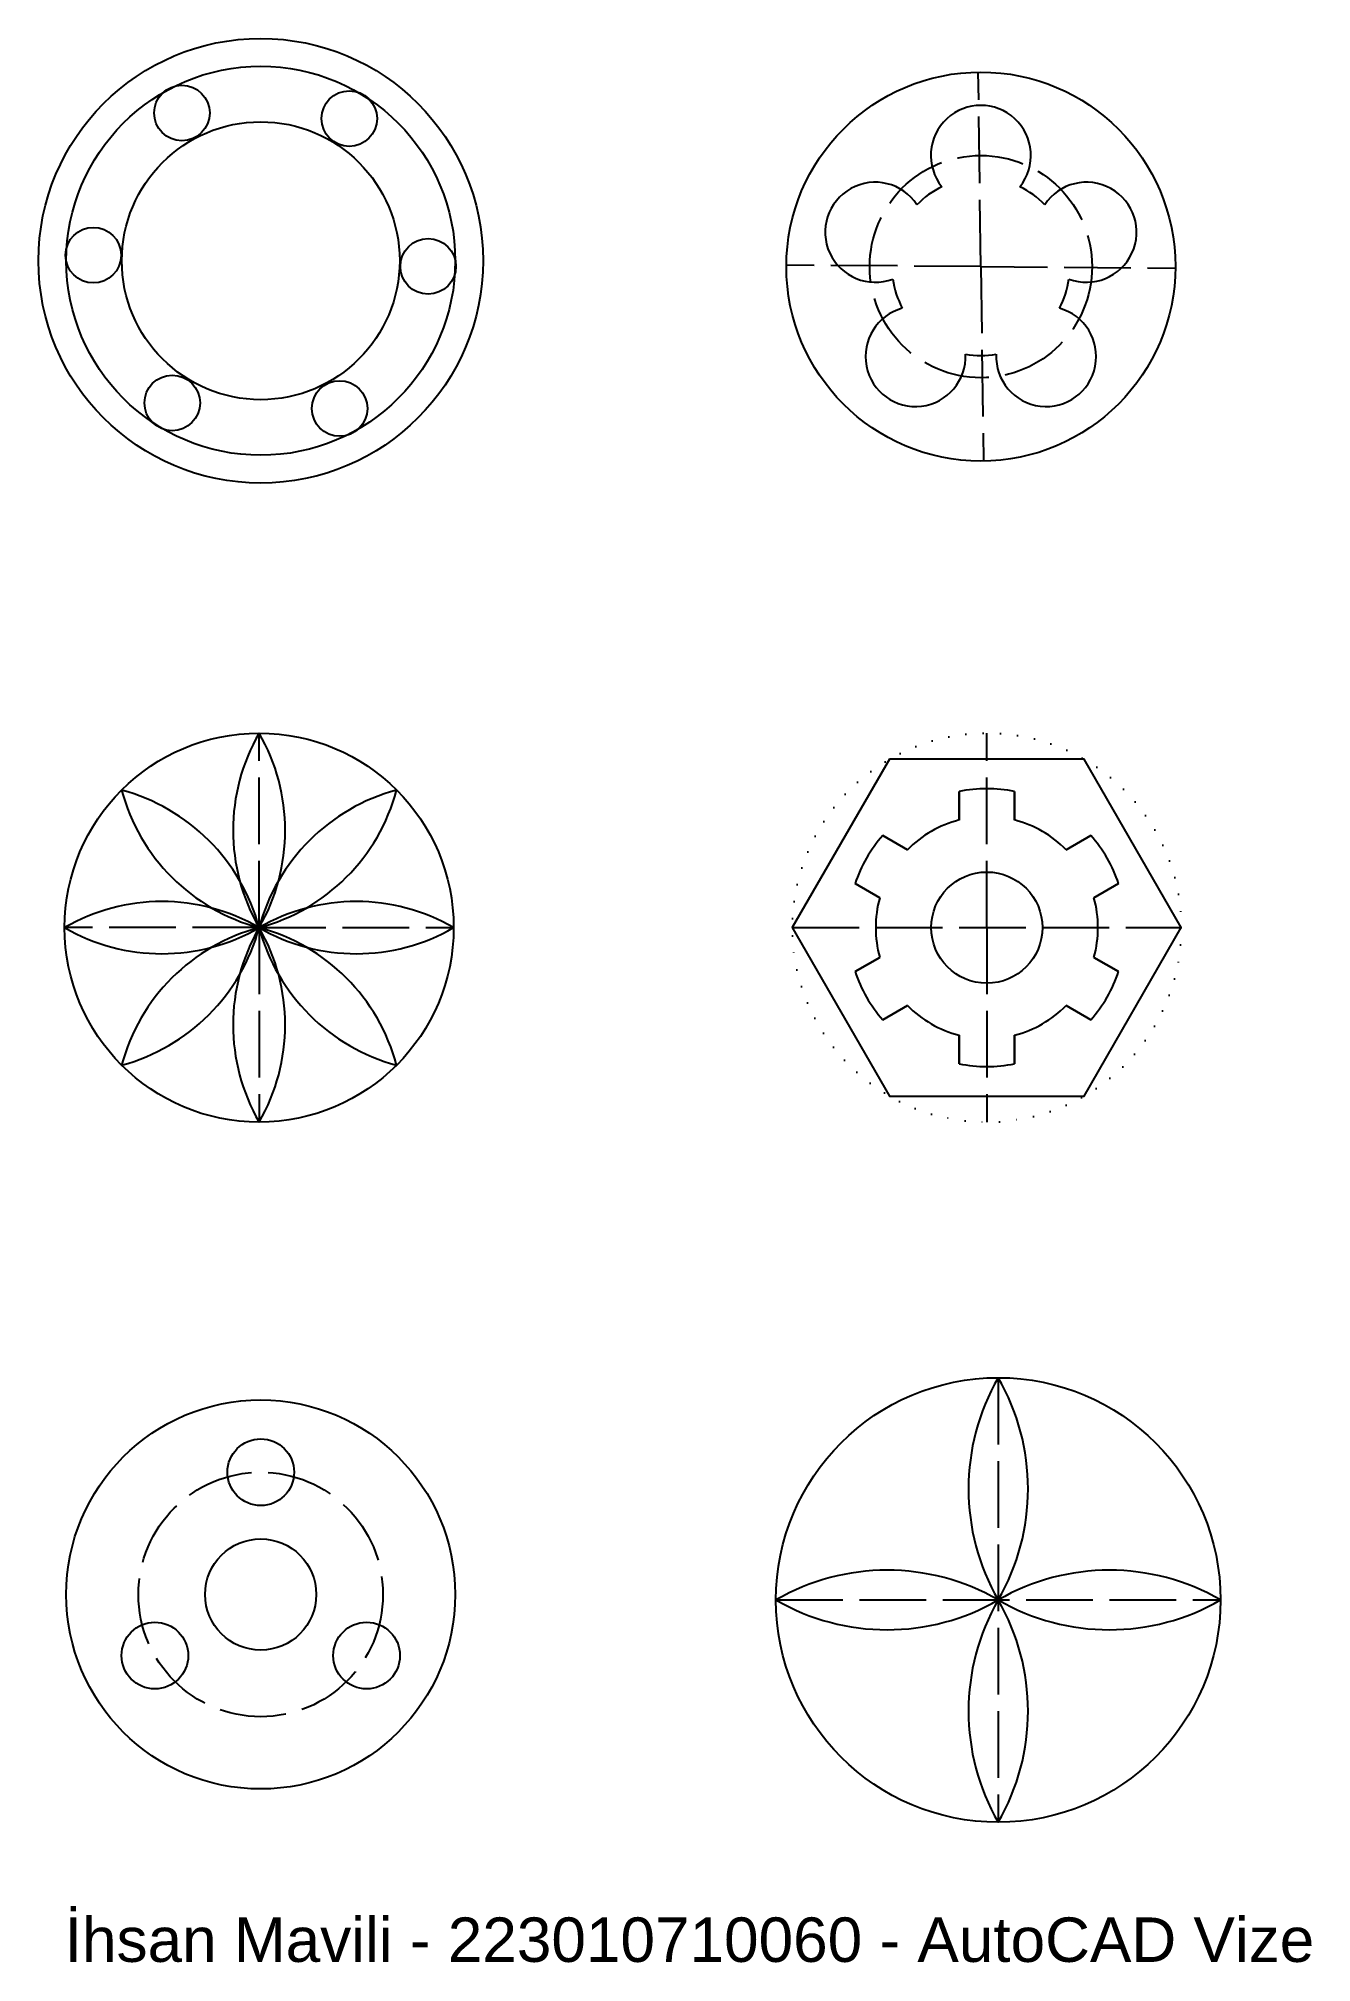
# Model space of a CAD drawing. Header units: millimetres. Extents: x 2803 to 3032, y 1329 to 1675.
import ezdxf

# ---------------------------------------------------------------- set-up
doc = ezdxf.new("R2010")
doc.units = ezdxf.units.MM
doc.linetypes.add('ACAD_ISO02W100', pattern=[15, 12, -3])
doc.linetypes.add('ACAD_ISO07W100', pattern=[3, 0, -3])
doc.styles.get("Standard").update_dxf_attribs({"font": 'arial.ttf'})

# ---------------------------------------------------------------- blocks, each defined once
blk = doc.blocks.new('*U1')
blk.add_circle((0, 0), 5)
blk = doc.blocks.new('*U2')
at = {"color": 0, "linetype": 'ByBlock', "lineweight": -2, "transparency": 16777216}
for p, rotation in [((2829.12, 1661.96), 299.9999999999999), ((2859.24, 1660.95), 239.9999999999999), ((2873.43, 1634.36), 180), ((2827.38, 1609.78), 59.99999999999999), ((2857.5, 1608.78), 120)]:
    blk.add_blockref('*U1', p, dxfattribs=dict(at, rotation=rotation))
blk.add_blockref('*U1', (2813.18, 1636.37), dxfattribs=at)
blk = doc.blocks.new('*U5')
blk.add_circle((0, 0), 6)
blk = doc.blocks.new('*U6')
at = {"color": 0, "linetype": 'ByBlock', "lineweight": -2, "transparency": 16777216}
blk.add_blockref('*U5', (2843.19, 1537.37), dxfattribs=at)
for p, rotation in [((2824.14, 1504.37), 120), ((2862.24, 1504.37), 240)]:
    blk.add_blockref('*U5', p, dxfattribs=dict(at, rotation=rotation))
blk = doc.blocks.new('*U7')
for centre, start, end in [((30.31, 0), 150, 210), ((-30.31, 0), 330, 30)]:
    blk.add_arc(centre, 35, start, end)
blk = doc.blocks.new('*U8')
at = {"color": 0, "linetype": 'ByBlock', "lineweight": -2, "transparency": 16777216}
blk.add_blockref('*U7', (2843.02, 1532.87), dxfattribs=at)
for p, rotation in [((2830.64, 1527.74), 45.00000000000001), ((2855.39, 1527.74), 315), ((2825.52, 1515.37), 90), ((2860.52, 1515.37), 270), ((2830.64, 1502.99), 135), ((2855.39, 1502.99), 225), ((2843.02, 1497.87), 180)]:
    blk.add_blockref('*U7', p, dxfattribs=dict(at, rotation=rotation))
blk = doc.blocks.new('*U9')
for centre, start, end in [((34.64, 0), 150, 210), ((-34.64, 0), 330, 30)]:
    blk.add_arc(centre, 40, start, end)
blk = doc.blocks.new('*U10')
at = {"color": 0, "linetype": 'ByBlock', "lineweight": -2, "transparency": 16777216}
blk.add_blockref('*U9', (2976.03, 1414.38), dxfattribs=at)
for p, rotation in [((2956.03, 1394.38), 89.99999999999997), ((2996.03, 1394.38), 270), ((2976.03, 1374.38), 180)]:
    blk.add_blockref('*U9', p, dxfattribs=dict(at, rotation=rotation))

msp = doc.modelspace()

# ---------------------------------------------------------------- linework, layer by layer
for p, q in [((2968.97, 1539.86), (2968.97, 1534.73)), ((2968.97, 1534.73), (2968.97, 1539.86)), ((2978.97, 1539.86), (2978.97, 1534.73)), ((2978.97, 1534.73), (2978.97, 1539.86)), ((2955.26, 1531.94), (2959.7, 1529.38)), ((2959.7, 1529.38), (2955.26, 1531.94)), ((2992.69, 1531.94), (2988.24, 1529.38)), ((2988.24, 1529.38), (2992.69, 1531.94)), ((2950.26, 1523.28), (2954.7, 1520.72)), ((2954.7, 1520.72), (2950.26, 1523.28)), ((2997.69, 1523.28), (2993.24, 1520.72)), ((2993.24, 1520.72), (2997.69, 1523.28)), ((2950.26, 1507.45), (2954.7, 1510.01)), ((2954.7, 1510.01), (2950.26, 1507.45)), ((2997.69, 1507.45), (2993.24, 1510.01)), ((2993.24, 1510.01), (2997.69, 1507.45)), ((2955.26, 1498.79), (2959.7, 1501.35)), ((2959.7, 1501.35), (2955.26, 1498.79)), ((2992.69, 1498.79), (2988.24, 1501.35)), ((2988.24, 1501.35), (2992.69, 1498.79)), ((2968.97, 1490.87), (2968.97, 1496)), ((2968.97, 1496), (2968.97, 1490.87)), ((2978.97, 1490.87), (2978.97, 1496)), ((2978.97, 1496), (2978.97, 1490.87))]:
    msp.add_line(p, q)
at = {"linetype": 'ACAD_ISO02W100'}
for points in [[(2972.9, 1634.32), (2972.44, 1669.32)], [(2972.9, 1634.32), (2937.9, 1634.58)], [(2972.9, 1634.32), (2973.35, 1599.33)], [(2972.9, 1634.32), (3007.9, 1634.06)], [(2843.02, 1515.37), (2843.02, 1550.37), (2843.02, 1550.37)], [(2973.97, 1515.37), (2973.97, 1550.37)], [(2843.02, 1515.37), (2808.02, 1515.37)], [(2843.02, 1515.37), (2843.02, 1480.37)], [(2843.02, 1515.37), (2878.02, 1515.37)], [(2938.97, 1515.37), (3008.97, 1515.37)], [(2973.97, 1515.37), (2973.97, 1480.37)], [(2976.03, 1434.38), (2976.03, 1354.38)], [(2936.03, 1394.38), (3016.03, 1394.38)]]:
    msp.add_lwpolyline(points, dxfattribs=at)
msp.add_lwpolyline([(2956.47, 1545.68), (2938.97, 1515.37), (2956.47, 1485.06), (2991.47, 1485.06), (3008.97, 1515.37), (2991.47, 1545.68)], close=True)
for centre, radius in [((2843.31, 1635.37), 40), ((2843.31, 1635.37), 35), ((2843.31, 1635.37), 35), ((2972.9, 1634.32), 35), ((2843.31, 1635.37), 25), ((2843.02, 1515.37), 35), ((2973.97, 1515.37), 10), ((2976.03, 1394.38), 40), ((2843.3, 1395.37), 35), ((2843.3, 1395.37), 10)]:
    msp.add_circle(centre, radius)
for centre, radius in [((2972.9, 1634.32), 20), ((2843.3, 1395.37), 22)]:
    msp.add_circle(centre, radius, dxfattribs=at)
at = {"linetype": 'ACAD_ISO07W100'}
msp.add_circle((2973.97, 1515.37), 35, dxfattribs=at)
for centre, radius, start, end in [((2972.9, 1654.32), 9, 321.3178, 218.6822), ((2953.88, 1640.5), 9, 33.3178, 290.6822), ((2972.9, 1634.32), 16, 116.0466, 135.9534), ((2972.9, 1634.32), 16, 44.0466, 63.9534), ((2991.92, 1640.5), 9, 249.3178, 146.6822), ((2972.9, 1634.32), 16, 188.0466, 207.9534), ((2972.9, 1634.32), 16, 332.0466, 351.9534), ((2961.14, 1618.14), 9, 105.3178, 2.6822), ((2984.65, 1618.14), 9, 177.3178, 74.6822), ((2972.9, 1634.32), 16, 260.0466, 279.9534), ((2973.97, 1515.37), 25, 78.463, 101.537), ((2973.97, 1515.37), 20, 104.4775, 135.5225), ((2973.97, 1515.37), 20, 44.4775, 75.5225), ((2973.97, 1515.37), 25, 138.463, 161.537), ((2973.97, 1515.37), 25, 18.463, 41.537), ((2973.97, 1515.37), 20, 164.4775, 195.5225), ((2973.97, 1515.37), 20, 344.4775, 15.5225), ((2973.97, 1515.37), 25, 198.463, 221.537), ((2973.97, 1515.37), 25, 318.463, 341.537), ((2973.97, 1515.37), 20, 224.4775, 255.5225), ((2973.97, 1515.37), 20, 284.4775, 315.5225), ((2973.97, 1515.37), 25, 258.463, 281.537)]:
    msp.add_arc(centre, radius, start, end)

# ---------------------------------------------------------------- block references
for name, p in [('*U2', (0, 0)), ('*U8', (0, 0)), ('*U10', (0, 0)), ('*U6', (0.12, -120))]:
    msp.add_blockref(name, p)

# ---------------------------------------------------------------- texts
at = {"insert": (2787.74, 1337.25), "char_height": 8, "attachment_point": 1}
msp.add_mtext_dynamic_manual_height_columns('\\pxqc;İhsan Mavili - 223010710060 - AutoCAD Vize', width=265.4576, gutter_width=12.5, heights=[0], dxfattribs=at)

doc.saveas('drawing.dxf')
